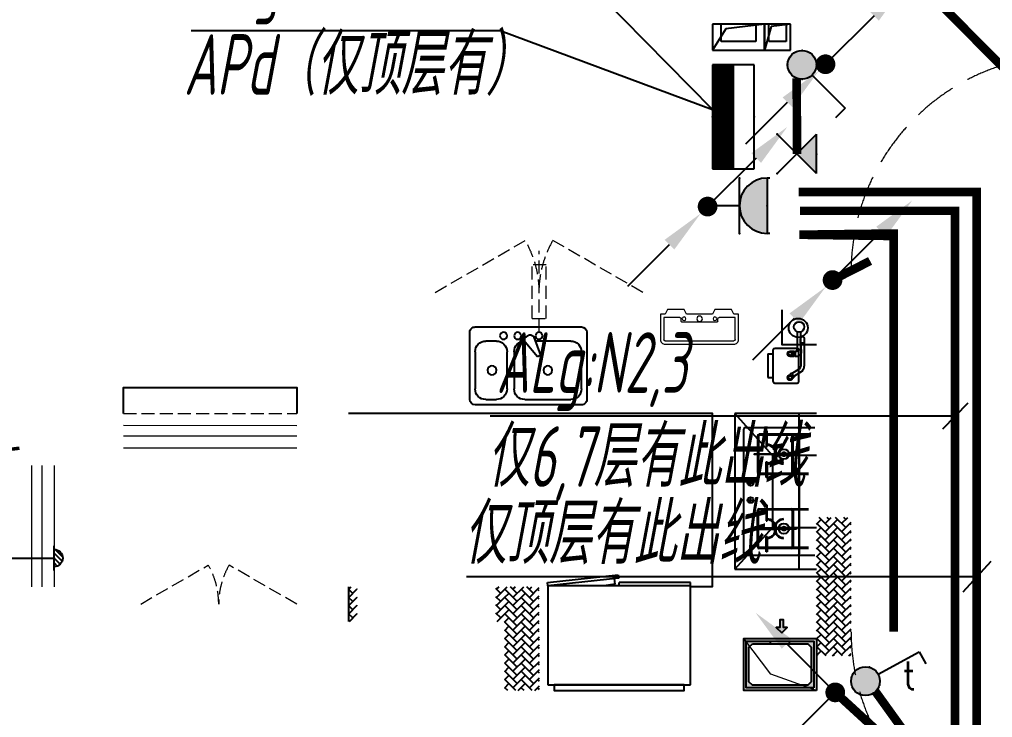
# Model space of a CAD drawing. Extents: x 3774419 to 4775970, y -926964 to 2266.
# Drawn here: x 3825120 to 3830736, y -760389 to -756357 of the extents above; entities that cross this region are included whole.
import ezdxf
from ezdxf.enums import TextEntityAlignment as Align

# ---------------------------------------------------------------- set-up
doc = ezdxf.new("R2010")
doc.units = 0
doc.header["$LTSCALE"] = 1000
doc.header["$MEASUREMENT"] = 0
doc.linetypes.add('DASH', pattern=[0.35, 0.25, -0.1])
doc.linetypes.add('HIDDEN', pattern=[0.375, 0.25, -0.125])
doc.layers.get('0').update_dxf_attribs({"linetype": 'CONTINUOUS'})
for name, color, linetype in [('!!电气', 1, 'CONTINUOUS'), ('AH-FURNITURE', 1, 'CONTINUOUS'), ('DIM-照明', 7, 'CONTINUOUS'), ('EQUIP-插座', 3, 'CONTINUOUS'), ('EQUIP-照明', 3, 'CONTINUOUS'), ('EQUIP-箱柜', 3, 'CONTINUOUS'), ('IP-bath&kitchen-JOHNSON', 4, 'CONTINUOUS'), ('LVTRY', 252, 'CONTINUOUS'), ('LWIRE', 4, 'CONTINUOUS'), ('TEL_TEXT', 7, 'CONTINUOUS'), ('VPIPE-中水', 122, 'CONTINUOUS'), ('VPIPE-凝结', 150, 'CONTINUOUS'), ('WIRE-动力', 7, 'CONTINUOUS'), ('WIRE-应急', 1, 'DASH'), ('WIRE-照明', 2, 'CONTINUOUS'), ('保温', 6, 'CONTINUOUS'), ('建筑-排气道', 252, 'CONTINUOUS'), ('看线', 185, 'CONTINUOUS')]:
    doc.layers.add(name, color=color, linetype=linetype)
for name, color, linetype, lineweight in [('PUB_HATCH', 8, 'CONTINUOUS', 9), ('STAIR', 252, 'CONTINUOUS', 20), ('WINDOW', 146, 'CONTINUOUS', 20), ('平面-栏杆', 56, 'CONTINUOUS', 15), ('平面-看线', 252, 'CONTINUOUS', 15), ('平面-空调室内机', 176, 'CONTINUOUS', 9), ('平面-空调预留孔', 252, 'CONTINUOUS', 15), ('立面-洞口示意', 252, 'CONTINUOUS', 13)]:
    doc.layers.add(name, color=color, linetype=linetype, lineweight=lineweight)
doc.styles.add('_TCH_LABEL', font='COMPLEX', dxfattribs={"bigfont": 'GBCBIG'})
doc.styles.add('_TEL_DIM', font='SIMPLEX', dxfattribs={"width": 0.8, "height": 3.5, "bigfont": 'HZTXT'})
doc.styles.add('DIM_FONT', font='SIMPLEX', dxfattribs={"width": 0.7, "bigfont": 'GBCBIG'})
doc.styles.add('HZTXT', font='gbeitc.shx', dxfattribs={"width": 0.8, "height": 400, "bigfont": 'hztxt.shx'})
doc.styles.get("Standard").update_dxf_attribs({"font": 'gbenor.shx', "bigfont": 'gbcbig.shx'})
pattern_1 = [(45, (0, 0), (0, 47.41575231924514), [100.584, -33.528]), (135, (23.70786, 23.70786), (3.05311331771918e-15, 47.41575231924513), [100.584, -33.528])]

# ---------------------------------------------------------------- blocks, each defined once
blk = doc.blocks.new('rtyg7uyhg')
at = {"layer": 'LVTRY'}
for p, q in [((193590.3031336021, 45458.1133254503), (193590.3030643982, 45069.47696181395)), ((194234.6213208837, 45488.79502889935), (193620.9849572473, 45488.79513816872)), ((193925.7802168131, 45440.40881343969), (193940.0533153456, 45432.16822680717)), ((194265.3030643982, 45069.47684161765), (194265.3031336021, 45458.113205254)), ((193682.3485790417, 45406.97694542356), (193887.8216881326, 45406.97690883528)), ((193896.3984467548, 45429.87059594441), (193857.5823896687, 45326.26016876537)), ((193875.2965560293, 45316.03289288385), (193945.6178257855, 45401.45376218002)), ((194111.8940335871, 45406.97686893496), (194173.2576699507, 45406.97685800815)), ((193620.9848935069, 45130.84059271414), (193620.9849317512, 45345.61331998683)), ((193857.5823896687, 45326.26016876537), (193875.2965560293, 45316.03289288385)), ((194009.6212953876, 45345.61325078298), (194009.6212571432, 45130.84052351015)), ((194050.5303480524, 45130.84051622554), (194050.5303862967, 45345.61324349836)), ((194234.6212953876, 45345.61321071758), (194234.6212571432, 45130.84048344476)), ((193948.2576098526, 45069.47689807355), (193682.3485189436, 45069.47694542356)), ((194173.2576098526, 45069.47685800816), (194111.893973489, 45069.47686893508)), ((193620.9848771165, 45038.79513816872), (194234.621240753, 45038.79502889935))]:
    blk.add_line(p, q, dxfattribs=at)
for centre, radius in [((193866.4394935961, 45437.65873082454), 20.45454545454545), ((193989.1667663234, 45437.6587089707), 20.45454545454545), ((194070.9849481416, 45437.65869440146), 20.45454545454545), ((193815.3030944472, 45238.22692174855), 25.56818181818182), ((194137.4621853563, 45238.2268643822), 25.56818181818182)]:
    blk.add_circle(centre, radius, dxfattribs=at)
for centre, radius, start, end in [((193620.9849517839, 45458.11331998683), 30.68181818181818, 89.99998979807194, 179.9999897972382), ((193915.5529409315, 45422.69466753349), 20.45454545454545, 59.99998980057491, 159.4623117970261), ((194234.6213154203, 45458.11321071746), 30.68181818181818, 359.9999897972382, 89.99998979807194), ((193682.3485681149, 45345.61330905991), 61.36363636363636, 89.99998979807194, 179.9999897972382), ((193929.8260394641, 45414.45408090108), 20.45454545454545, 320.5376677968172, 59.99998980057491), ((193948.2576590239, 45345.6132617099), 61.36363636363636, 359.9999897972382, 89.99998979807194), ((194111.8940226603, 45345.61323257144), 61.36363636363636, 89.99998979807194, 179.9999897972382), ((194173.2576590239, 45345.6132216445), 61.36363636363636, 359.9999897972382, 89.99998979807194), ((193682.3485298705, 45130.84058178721), 61.36363636363636, 179.9999897972382, 269.9999897980719), ((193948.2576207797, 45130.8405344372), 61.36363636363636, 269.9999897980719, 359.9999897972382), ((194111.893984416, 45130.84050529861), 61.36363636363636, 179.9999897972382, 269.9999897980719), ((194173.2576207797, 45130.84049437181), 61.36363636363636, 269.9999897980719, 359.9999897972382), ((193620.9848825799, 45069.47695635049), 30.68181818181818, 179.9999897972382, 269.9999897980719), ((194234.6212462163, 45069.47684708112), 30.68181818181818, 269.9999897980719, 359.9999897972382)]:
    blk.add_arc(centre, radius, start, end, dxfattribs=at)
at = {"layer": 'LVTRY', "style": 'DIM_FONT', "width": 0.8, "flags": 9}
for tag in ['XSIZE', 'YSIZE']:
    blk.add_attdef(tag, (193927.8031388824, 45487.7665121054), '', height=0.5, rotation=89.99998979807198, dxfattribs=at)
blk = doc.blocks.new('A$C60D053AF')
at = {"layer": 'AH-FURNITURE', "color": 8}
for p, q in [((232.5000007597264, -89.99999966996256), (128.2842720070621, -89.99999966996256)), ((232.5000007597264, -109.9999996698461), (128.2842720075278, -109.9999996699626)), ((192.50000075961, -70.99998518347275), (327.5735938884318, -70.99998518347275)), ((192.50000075961, -90.99998518347275), (327.5735938884318, -90.99998518347275)), ((341.7157295121578, -96.85784955974668), (370.0190303710988, -143.1611504186876)), ((355.8578651358839, -82.71571393602062), (384.1611659948248, -129.0190147949615)), ((245.0000007597264, -129.4999851834727), (245.0000007597264, -122.4999996698461)), ((265.0000007597264, -129.4999851834727), (265.0000007597264, -122.4999996698461)), ((255.0000007597264, -280.9999851834727), (255.0000007597264, -250.9999851834727)), ((393.0000007597264, -280.9999851834727), (393.0000007597264, -250.9999851834727)), ((255.0000007597264, -280.9999851834727), (393.0000007597264, -280.9999851834727))]:
    blk.add_line(p, q, dxfattribs=at)
for points in [[(170.00000075961, -67.99998518347275, 1), (170.00000075961, -93.99998518358916), (192.50000075961, -93.99998518347275), (192.50000075961, -67.99998518347275)], [(234.0000007597264, -250.9999851834727), (414.0000007597264, -250.9999851834727, 0.4142135623730951), (424.0000007597264, -240.9999851834727), (424.0000007597264, -110.9999851834727, 0.4142135623730951), (414.0000007597264, -100.9999851834727), (234.0000007597264, -100.9999851834727, 0.4142135623730951), (224.0000007597264, -110.9999851834727), (224.0000007597264, -240.9999851834727, 0.4142135623730951)], [(268.0000007597264, -122.4999996698461), (268.0000007597264, -106.9999996698461, 0.4142135623724265), (248.0000007597264, -86.99999966984615), (232.5000007597264, -86.99999966984615), (232.50000075961, -112.9999996698461), (242.0000007597264, -112.9999996698461), (242.0000007597264, -122.4999996698461)], [(242.0000007597264, -151.9999851834727, 1), (268.0000007597264, -151.9999851834727), (268.0000007597264, -129.4999851834727), (242.0000007597264, -129.4999851834727)], [(383.8076126043452, -161.1923733388539, 1), (402.192388915224, -142.8075970279751), (386.2824863384012, -126.8976944513852), (367.8977100276388, -145.282470762264)]]:
    blk.add_lwpolyline(points, format="xyb", close=True, dxfattribs=at)
for centre, radius in [((100.0000007598428, -99.99999967066105), 30), ((255.0000007597264, -151.9999851834727), 15), ((255.0000007597264, -151.9999851834727), 10), ((393.0000007597264, -151.9999851834727), 15), ((393.0000007597264, -151.9999851834727), 10)]:
    blk.add_circle(centre, radius, dxfattribs=at)
for radius in [40, 20]:
    blk.add_arc((327.5735938884318, -110.9999851834727), radius, 45, 90, dxfattribs=at)
blk = doc.blocks.new('A-Kitchen-7')
at = {"layer": 'LVTRY'}
for p, q in [((-518.6581278588565, 779.725278688129), (-7.244008776673581, 834.3051076843403)), ((-515, 756.005706589378), (-518.6581278588565, 779.725278688129)), ((-3.585880917788018, 810.5855355854728), (-515, 756.005706589378)), ((-29.12075551546877, 766.9560861630598), (-35.20590834700852, 806.4126680237241)), ((-7.244008776673581, 834.3051076843403), (-3.585880917788018, 810.5855355854728)), ((515, 780), (-5.820766091346741e-11, 780)), ((0, 756.005706589378), (-5.820766091346741e-11, 780)), ((515, 756.005706589378), (515, 780)), ((515, 756.005706589378), (-515, 756.005706589378)), ((-515, 756.005706589378), (-515, 40)), ((-485.6368437646597, 760.5342107040924), (-484.9384396369278, 756.005706589378)), ((-29.12075551543967, 766.9560861630598), (-112.0975807690556, 756.005706589378)), ((515, 40), (515, 756.005706589378)), ((-515, 40), (515, 40))]:
    blk.add_line(p, q, dxfattribs=at)
blk.add_lwpolyline([(-468.9430810984049, 40), (-468.9430810984049, 0), (468.9430810984049, 0), (468.9430810984632, 40)], close=True, dxfattribs=at)
blk = doc.blocks.new('FRSDFDGDGDRGDR')
at = {"layer": '平面-空调预留孔', "color": 252}
for p, q in [((699618.9179923869, 775447.756135683), (699746.3179923192, 775447.756135683)), ((699746.3179923192, 775447.756135683), (699746.3179923192, 775355.3561357355)), ((699612.3179923807, 775043.9561356568), (699612.3179923807, 775441.1561356868)), ((699719.9179922946, 775342.156135743), (699719.9179922946, 775142.9561356006)), ((699726.5179923008, 775348.7561357393), (699739.7179923131, 775348.7561357393)), ((699726.5179923008, 775136.3561356043), (699739.7179923131, 775136.3561356043)), ((699746.3179923192, 775129.7561356081), (699746.3179923192, 775037.3561356605)), ((699746.3179923192, 775037.3561356605), (699618.9179923869, 775037.3561356605))]:
    blk.add_line(p, q, dxfattribs=at)
blk.add_lwpolyline([(699766.1179923377, 775166.7161355871), (699792.5179923623, 775153.5161355946), (699792.5179923623, 775057.1561356493), (699766.1179923377, 775043.9561356568), (699766.1179923377, 775017.5561356718), (699618.9179923869, 775017.5561356718, -0.4142135623730951), (699592.5179923623, 775043.9561356568), (699592.5179923623, 775441.1561356868, -0.4142135623730951), (699618.9179923869, 775467.5561356718), (699766.1179923377, 775467.5561356718), (699766.1179923377, 775441.1561356868), (699792.5179923623, 775427.9561356943), (699792.5179923623, 775331.596135749), (699766.1179923377, 775318.3961357565)], format="xyb", close=True, dxfattribs=at)
for centre, radius in [((699739.7179923131, 775331.596135749), 10.55999999400228), ((699739.7179923131, 775243.1561357992), 15.83999999100342), ((699739.7179923131, 775153.5161355946), 10.55999999400228)]:
    blk.add_circle(centre, radius, dxfattribs=at)
for centre, radius, start, end in [((699618.917992382, 775441.1561356819), 6.600000001199078, 89.99999995997936, 179.9999999533093), ((699726.5179922959, 775342.1561357381), 6.600000001199078, 89.99999995997936, 179.9999999533093), ((699739.717992318, 775355.3561357405), 6.600000001206354, 269.9999999599793, 359.9999999533093), ((699726.5179922959, 775142.9561356056), 6.600000001199078, 180.0000000400206, 270.0000000533608), ((699739.717992318, 775129.7561356032), 6.600000001206354, 4.002063966804346e-08, 90.00000005336085), ((699618.917992382, 775043.9561356618), 6.600000001199078, 180.0000000400206, 270.0000000533608)]:
    blk.add_arc(centre, radius, start, end, dxfattribs=at)
blk = doc.blocks.new('*U148')
h = blk.add_hatch(color=5)
h.set_gradient(color1=(0, 0, 255), rotation=180, tint=1)
h.paths.add_polyline_path([(3.524958103184869e-15, -2.819966482547906e-15), (-6.350000000000009, -6.349999999999992), (-6.350000000000001, -2.159000000000014), (-15, -2.158999999999999), (-14.99999999999999, 2.159000000000044), (-6.349999999999993, 2.159000000000029), (-6.349999999999985, 6.350000000000009)])
at = {"color": 0, "linetype": 'Continuous'}
blk.add_lwpolyline([(3.524958103184869e-15, -2.819966482547906e-15), (-6.350000000000009, -6.349999999999992), (-6.350000000000001, -2.159000000000014), (-15, -2.158999999999999), (-14.99999999999999, 2.159000000000044), (-6.349999999999993, 2.159000000000029), (-6.349999999999985, 6.350000000000009)], close=True, dxfattribs=at)
blk = doc.blocks.new('GDGDRGDRGRD')
at = {"layer": 'PUB_HATCH'}
blk.add_hatch(color=252, dxfattribs=at).paths.add_polyline_path([(430319.8194221912, 370173.5999658863), (430319.8194221912, 370443.5999658863), (430179.8194221912, 370443.5999658863), (430179.8194221912, 370428.5999658863), (430284.8194221912, 370428.5999658863), (430304.8194221912, 370408.5999658863), (430304.8194221912, 370208.5999658863), (430284.8194221912, 370188.5999658863), (429964.8194221912, 370188.5999658863), (429944.8194221912, 370208.5999658863), (429944.8194221912, 370408.5999658863), (429964.8194221912, 370428.5999658863), (430069.8194221912, 370428.5999658863), (430069.8194221912, 370443.5999658863), (429929.8194221912, 370443.5999658863), (429929.8194221912, 370173.5999658863)])
at = {"layer": 'LVTRY', "color": 251}
for p, q in [((430080.5498987493, 371515.3769317719), (429864.6097976839, 371758.3326651105)), ((430334.8192843065, 371758.3326651105), (429864.6097976839, 371758.3326651105)), ((429864.6097976839, 371758.3326651105), (429864.6097976839, 370858.3326651105)), ((430234.8192843063, 370858.3326651105), (430234.8192843063, 371758.3326651105)), ((430334.8192843065, 371515.3769317719), (430080.5498987493, 371515.3769317719)), ((430080.5498987493, 371515.3769317719), (430080.5498987493, 371100.2783888946)), ((429864.6097976839, 370858.3326651105), (430080.5498987493, 371100.2783888946)), ((430080.5498987493, 371100.2783888946), (430334.8192843065, 371100.2783888946)), ((429864.6097976839, 370858.3326651105), (430334.8192843065, 370858.3326651105))]:
    blk.add_line(p, q, dxfattribs=at)
at = {"layer": 'LVTRY'}
for p, q in [((429914.8192843065, 370948.3326651105), (429914.8192843065, 371668.3326651105)), ((429924.8192843065, 371678.3326651105), (430324.8192843065, 371678.3326651106)), ((430289.8192843065, 371638.3326651107), (430004.8192843065, 371638.3326651106)), ((430289.8192843065, 371633.3326651107), (430004.8192843065, 371633.3326651106)), ((430045.069284306, 371658.3326651107), (430045.069284306, 371568.3326651106)), ((430049.569284306, 371658.3326651107), (430045.069284306, 371658.3326651107)), ((430049.569284306, 371568.3326651106), (430049.569284306, 371658.3326651107)), ((430234.8192843063, 371668.3326651106), (430234.819284306, 370948.3326651105)), ((429994.8192843065, 371628.3326651106), (429994.8192843065, 371418.3326651106)), ((429999.8192843065, 371628.3326651106), (429999.8192843065, 371418.3326651106)), ((430194.8192843063, 371418.3326651106), (430194.8192843063, 371628.3326651107)), ((430199.8192843063, 371418.3326651106), (430199.8192843063, 371628.3326651107)), ((429974.8192843067, 371525.5826651108), (430102.3192843067, 371525.5826651108)), ((429974.8192843067, 371521.0826651108), (429974.8192843067, 371525.5826651108)), ((430102.3192843067, 371521.0826651108), (429974.8192843067, 371521.0826651108)), ((430045.069284306, 371568.3326651106), (430049.569284306, 371568.3326651106)), ((430219.819284306, 371525.5826651108), (430092.319284306, 371525.5826651108)), ((430092.319284306, 371525.5826651108), (430092.319284306, 371521.0826651108)), ((430092.319284306, 371521.0826651108), (430219.819284306, 371521.0826651108)), ((430102.3192843067, 371525.5826651108), (430102.3192843067, 371521.0826651108)), ((430219.819284306, 371521.0826651108), (430219.819284306, 371525.5826651108)), ((430045.069284306, 371388.3326651105), (430045.069284306, 371478.3326651106)), ((430045.069284306, 371478.3326651106), (430049.569284306, 371478.3326651106)), ((430049.569284306, 371478.3326651106), (430049.569284306, 371388.3326651105)), ((430234.8192843063, 371100.2783888946), (430234.8192843063, 371515.3769317719)), ((430004.8192843065, 371413.3326651106), (430289.8192843065, 371413.3326651106)), ((430004.8192843065, 371408.3326651106), (430289.8192843065, 371408.3326651106)), ((429935.4224806934, 371358.3326651105), (429974.2160879209, 371358.3326651105)), ((429954.8192843065, 371338.9358614974), (429954.8192843065, 371377.7294687249)), ((430049.569284306, 371388.3326651105), (430045.069284306, 371388.3326651105)), ((429935.4224806934, 371258.3326651105), (429974.2160879209, 371258.3326651105)), ((429954.8192843065, 371238.9358614974), (429954.8192843065, 371277.7294687249)), ((429994.8192843065, 370988.3326651105), (429994.8192843065, 371198.3326651105)), ((429999.8192843065, 370988.3326651105), (429999.8192843065, 371198.3326651105)), ((430004.8192843065, 371208.3326651105), (430289.8192843065, 371208.3326651105)), ((430004.8192843065, 371203.3326651105), (430289.8192843065, 371203.3326651105)), ((430045.069284306, 371228.3326651105), (430045.069284306, 371138.3326651105)), ((430049.569284306, 371228.3326651105), (430045.069284306, 371228.3326651105)), ((430049.569284306, 371138.3326651105), (430049.569284306, 371228.3326651105)), ((430194.8192843063, 371198.3326651105), (430194.8192843063, 370988.3326651104)), ((430199.8192843063, 371198.3326651105), (430199.8192843063, 370988.3326651104)), ((430045.069284306, 371138.3326651105), (430049.569284306, 371138.3326651105)), ((430102.3192843067, 371095.5826651102), (429974.8192843067, 371095.5826651102)), ((429974.8192843067, 371095.5826651102), (429974.8192843067, 371091.0826651102)), ((429974.8192843067, 371091.0826651102), (430102.3192843067, 371091.0826651102)), ((430092.319284306, 371091.0826651102), (430092.319284306, 371095.5826651102)), ((430092.319284306, 371095.5826651102), (430219.819284306, 371095.5826651102)), ((430219.819284306, 371091.0826651102), (430092.319284306, 371091.0826651102)), ((430102.3192843067, 371091.0826651102), (430102.3192843067, 371095.5826651102)), ((430219.819284306, 371095.5826651102), (430219.819284306, 371091.0826651102)), ((430045.069284306, 370958.3326651105), (430045.069284306, 371048.3326651105)), ((430045.069284306, 371048.3326651105), (430049.569284306, 371048.3326651105)), ((430049.569284306, 371048.3326651105), (430049.569284306, 370958.3326651105)), ((430289.8192843065, 370983.3326651104), (430004.8192843065, 370983.3326651105)), ((430289.8192843065, 370978.3326651104), (430004.8192843065, 370978.3326651105)), ((430049.569284306, 370958.3326651105), (430045.069284306, 370958.3326651105)), ((430324.8192843063, 370938.3326651105), (429924.8192843065, 370938.3326651105))]:
    blk.add_line(p, q, dxfattribs=at)
at = {"layer": 'LVTRY', "color": 252}
for p, q in [((430069.8194221912, 370428.5999658863), (430069.8194221912, 370443.5999658863)), ((430179.8194221912, 370428.5999658863), (430179.8194221912, 370443.5999658863))]:
    blk.add_line(p, q, dxfattribs=at)
at = {"layer": 'LVTRY'}
blk.add_lwpolyline([(429608.8200653884, 370758.3318186465), (429734.819284306, 370758.3318186465), (429734.8192843065, 371758.3324083135), (427634.8193110233, 371758.3326651104)], dxfattribs=at)
at = {"layer": 'LVTRY', "color": 252}
for points in [[(430334.8194221912, 370158.5999658863), (429914.8194221912, 370158.5999658863), (429914.8194221912, 370458.5999658863), (430334.8194221912, 370458.5999658863)], [(430319.8194221912, 370173.5999658863), (429929.8194221912, 370173.5999658863), (429929.8194221912, 370443.5999658863), (430319.8194221912, 370443.5999658863)], [(429964.8194221912, 370428.5999658863), (430284.8194221912, 370428.5999658863), (430304.8194221912, 370408.5999658863), (430304.8194221912, 370208.5999658863), (430284.8194221912, 370188.5999658863), (429964.8194221912, 370188.5999658863), (429944.8194221912, 370208.5999658863), (429944.8194221912, 370408.5999658863), (429964.8194221912, 370428.5999658863)]]:
    blk.add_lwpolyline(points, close=True, dxfattribs=at)
at = {"layer": 'LVTRY'}
for centre, radius in [((430147.3192843065, 371523.3326651106), 29.7), ((430147.3192843065, 371523.3326651106), 11.7), ((429954.8192843065, 371358.3326651105), 16.99680361435897), ((429954.8192843065, 371258.3326651105), 16.99680361435897), ((430147.3192843065, 371093.3326651105), 29.7), ((430147.3192843065, 371093.3326651105), 11.7)]:
    blk.add_circle(centre, radius, dxfattribs=at)
for centre, radius, start, end in [((429924.8192843065, 371668.3326651105), 10, 90, 180), ((430004.8192843065, 371628.3326651106), 10, 90, 180), ((430004.8192843065, 371628.3326651106), 5, 90, 180), ((430189.8192843063, 371628.3326651107), 10, 0, 90), ((430189.8192843063, 371628.3326651107), 5, 0, 90), ((430224.8192843063, 371668.3326651106), 10, 0, 90), ((430047.3192843063, 371523.3326651106), 56.7, 2.274239184178576, 87.72576081585424), ((430047.3192843063, 371523.3326651106), 52.2, 2.470411041650347, 87.52958895835897), ((430147.3192843065, 371523.3326651106), 56.7, 92.27423918414576, 177.7257608158206), ((430147.3192843065, 371523.3326651106), 52.2, 92.47041104164106, 177.5295889583496), ((430047.3192843063, 371523.3326651106), 56.7, 272.2742391841458, 357.7257608158206), ((430047.3192843063, 371523.3326651106), 52.2, 272.4704110416411, 357.5295889583505), ((430147.3192843065, 371523.3326651106), 56.7, 182.2742391841786, 267.7257608158542), ((430147.3192843065, 371523.3326651106), 52.2, 182.4704110416495, 267.5295889583589), ((430004.8192843065, 371418.3326651106), 10, 180, 270), ((430004.8192843065, 371418.3326651106), 5, 180, 270), ((430189.8192843063, 371418.3326651106), 5, 270, 0), ((430189.8192843063, 371418.3326651106), 10, 270, 0), ((430004.8192843065, 371198.3326651105), 10, 90, 180), ((430004.8192843065, 371198.3326651105), 5, 90, 180), ((430189.8192843063, 371198.3326651105), 10, 0, 90), ((430189.8192843063, 371198.3326651105), 5, 0, 90), ((430047.3192843063, 371093.3326651105), 56.7, 2.274239184178576, 87.72576081585424), ((430047.3192843063, 371093.3326651105), 52.2, 2.470411041650347, 87.52958895835897), ((430147.3192843065, 371093.3326651105), 56.7, 92.27423918414576, 177.7257608158206), ((430147.3192843065, 371093.3326651105), 52.2, 92.47041104164106, 177.5295889583496), ((430047.3192843063, 371093.3326651105), 56.7, 272.2742391841458, 357.7257608158206), ((430047.3192843063, 371093.3326651105), 52.2, 272.4704110416411, 357.5295889583505), ((430147.3192843065, 371093.3326651105), 56.7, 182.2742391841786, 267.7257608158542), ((430147.3192843065, 371093.3326651105), 52.2, 182.4704110416495, 267.5295889583589), ((430004.8192843065, 370988.3326651105), 10, 180, 270), ((430004.8192843065, 370988.3326651105), 5, 180, 270), ((430189.8192843063, 370988.3326651104), 5, 270, 0), ((430189.8192843063, 370988.3326651104), 10, 270, 0), ((429924.8192843065, 370948.3326651105), 10, 180, 270), ((430224.819284306, 370948.3326651105), 10, 270, 0)]:
    blk.add_arc(centre, radius, start, end, dxfattribs=at)
at = {"layer": '立面-洞口示意', "color": 252}
blk.add_lwpolyline([(430334.8194221912, 370158.5999658863), (430071.267485077, 370252.5493491433), (429914.8194221912, 370458.5999658863)], dxfattribs=at)
at = {"xscale": -1, "rotation": 270}
blk.add_blockref('FRSDFDGDGDRGDR', (-345582.7355588751, -327434.1861710575), dxfattribs=at)
at = {"xscale": -1}
blk.add_blockref('rtyg7uyhg', (622599.6224451121, 326769.5373516738), dxfattribs=at)
at = {"rotation": 270}
blk.add_blockref('A$C60D053AF', (430334.8190180612, 372358.3312170932), dxfattribs=at)
at = {"layer": 'LVTRY', "color": 1, "extrusion": (0, 0, -1), "xscale": -0.7999999999883585, "yscale": 0.7999999999883585, "zscale": -0.7999999999883585}
blk.add_blockref('A-Kitchen-7', (-429196.8200653944, 370158.6015610829), dxfattribs=at)
at = {"layer": '建筑-排气道', "xscale": -5, "yscale": 5, "zscale": 5, "rotation": 90}
blk.add_blockref('*U148', (430134.7224746661, 370490.9122366606), dxfattribs=at)
blk = doc.blocks.new('GDFGDGRD')
at = {"layer": '保温', "linetype": 'ByBlock', "ltscale": 10}
h = blk.add_hatch(dxfattribs=at)
h.set_pattern_fill('AR-HBONE', color=251, scale=55)
h.set_pattern_definition(pattern_1)
h.paths.add_polyline_path([(431616.5779368667, 372623.9109038315), (431816.5779205575, 372623.9109038315), (431816.6776084994, 373423.7241241197), (431616.6776248086, 373423.7243207647)])
h = blk.add_hatch(dxfattribs=at)
h.set_pattern_fill('AR-HBONE', color=251, scale=55)
h.set_pattern_definition(pattern_1)
h.paths.add_polyline_path([(428966.578379888, 372823.7247212567), (428966.5790232959, 373023.7247251226), (428916.5790233049, 373023.7249310016), (428916.5783798971, 372823.7249271357)])
h = blk.add_hatch(dxfattribs=at)
h.set_pattern_fill('AR-HBONE', color=251, scale=55)
h.set_pattern_definition(pattern_1)
h.paths.add_polyline_path([(429816.578757056, 372823.7247212792), (429816.5794004638, 373023.7247251451), (429766.5794004729, 373023.7249310241), (429766.578757065, 372823.7249271582)])
h = blk.add_hatch(dxfattribs=at)
h.set_pattern_fill('AR-HBONE', color=251, scale=55)
h.set_pattern_definition(pattern_1)
h.paths.add_polyline_path([(430017.8124563344, 372423.588710197), (430016.5797776413, 373023.7247210948), (429816.5797776084, 373023.7249269856), (429817.8124563015, 372423.5889160878)])
at = {"layer": '保温', "color": 251, "linetype": 'ByBlock', "ltscale": 10}
blk.add_line((428916.5787015874, 373023.7248241272), (428916.578701565, 372823.724824273), dxfattribs=at)
blk = doc.blocks.new('dongkong')
at = {"layer": '平面-空调预留孔', "color": 8, "linetype": 'HIDDEN', "ltscale": 0.3}
for p, q in [((-603796.0415180789, 210899.900060961), (-603796.0415180789, 210431.4859232727)), ((-603836.0415180789, 210820.9630630909), (-603836.0415180789, 210510.8096162414)), ((-603836.0415180789, 210820.9630630909), (-603756.0415180789, 210820.9630630909)), ((-603756.0415180789, 210820.9630630909), (-603756.0415180789, 210510.8096162414))]:
    blk.add_line(p, q, dxfattribs=at)
blk.add_lwpolyline([(-603756.0415180789, 210510.8096162414), (-603836.0415180789, 210510.8096162414)], dxfattribs=at)
blk = doc.blocks.new('A$C7A951E79')
at = {"layer": 'LVTRY'}
for p, q in [((-0.03019816137384623, -71.1504577078158), (0.03032669913955033, 71.45330783701502)), ((-7.071067817567382, 49.49747468566056), (-49.49747468711575, 7.071067807148211)), ((0.01200970011996105, 28.29628095228691), (-46.54583911696682, -18.26156787434593)), ((0, 0), (-35.35533905785996, -35.35533906542696)), ((-0.01200970011996105, -28.29628095240332), (-18.26156786479987, -46.54583912075032))]:
    blk.add_line(p, q, dxfattribs=at)
blk.add_arc((6.426847539842129e-05, 0.1514250643085688), 49.94917711705559, 89.97568208789981, 269.9756820878998, dxfattribs=at)
blk.add_point((0, 0), dxfattribs=at)
blk = doc.blocks.new('A$C42425DA4')
at = {"xscale": -1}
blk.add_blockref('A$C7A951E79', (1999.999956012238, -0.1018388064112514), dxfattribs=at)
blk = doc.blocks.new('A$C1C403CBE')
at = {"color": 252, "const_width": 20}
blk.add_lwpolyline([(4799.702903427184, 9199.998539932421), (4977.935880425386, 9833.41489770601), (6400.000002106652, 9999.999977644417)], dxfattribs=at)
at = {"layer": 'IP-bath&kitchen-JOHNSON', "color": 252}
blk.add_lwpolyline([(10799.99971390609, 10800.00059388846), (10799.99971391214, 10600.00059381209), (10999.99971392052, 10600.00059381209)], dxfattribs=at)
at = {"layer": 'STAIR', "color": 252, "linetype": 'DASH'}
for points in [[(11200.00000220537, 11019.99999868742, -0.4142135623699036), (12450.00000220537, 12269.99999867391), (12550.00000221748, 12269.99999867391, -0.4142135623699035), (13800.00000221748, 11019.99999868742)], [(11200.00000423146, 8940.005473812227, 0.4142135623699036), (12450.00000423146, 7690.005473825731), (12550.00000424357, 7690.005473825731, 0.4142135623699035), (13800.00000424357, 8940.005473812227)]]:
    blk.add_lwpolyline(points, format="xyb", dxfattribs=at)
at = {"layer": 'VPIPE-中水', "color": 252, "linetype": 'Continuous'}
blk.add_circle((10894.8063866701, 10695.00059560395), 55, dxfattribs=at)
at = {"layer": 'VPIPE-凝结', "color": 252, "ltscale": 0.1}
blk.add_line((6290.005524659064, 9365.540436743875), (6599.773159391712, 9365.54041904863), dxfattribs=at)
at = {"layer": 'WINDOW', "color": 252, "linetype": 'DASH', "ltscale": 0.3}
for points in [[(8800.001015557908, 10899.99999895215), (9319.61644725781, 11200.000193118, -0.1316523369510079), (9400.001015508082, 10900.0005213056)], [(9998.14779062476, 10899.99999895215), (9478.532358924393, 11200.000193118, 0.1316523369510079), (9398.14779067412, 10900.0005213056)], [(7099.999998901039, 9099.999382139998), (7489.753188209608, 9324.92704045598, -0.131605288826864), (7549.999998950865, 9099.99938216887)], [(7999.999999000691, 9099.999382139998), (7610.246809692122, 9324.92704045598, 0.131605288826864), (7549.999998950865, 9099.99938216887)]]:
    blk.add_lwpolyline(points, format="xyb", dxfattribs=at)
at = {"layer": '平面-栏杆', "color": 252}
for points in [[(8000.000511534512, 10130.14072239539), (7000.002600049134, 10130.29709000152)], [(8000.000511534512, 10070.14072239539), (7000.002600049134, 10070.29709000152)], [(6469.999999129213, 9899.999991215649), (6469.702900463715, 9200.002592439414)], [(6529.999999129213, 9899.999991215649), (6529.702900463715, 9200.002592439414)]]:
    blk.add_lwpolyline(points, dxfattribs=at)
at = {"layer": '平面-看线', "color": 252, "linetype": 'DASH', "ltscale": 0.3}
blk.add_lwpolyline([(6999.999998816289, 10199.99999133695), (7999.999998626299, 10199.99999138515)], dxfattribs=at)
at = {"layer": '平面-看线', "color": 252}
for points in [[(7999.999998626299, 9999.99999138515), (6999.999998822808, 9999.999991336954)], [(6599.999999128748, 9899.999991215649), (6599.70290046325, 9200.002592439414)]]:
    blk.add_lwpolyline(points, dxfattribs=at)
at = {"layer": '看线', "color": 252, "ltscale": 0.5}
blk.add_lwpolyline([(6999.999998820946, 10199.99999133649), (6999.999998820946, 10349.99999133649), (8000.000511532649, 10349.9999913458), (8000.000512029976, 10199.99999134021)], dxfattribs=at)
at = {"color": 252}
for name, p in [('GDGDRGDRGRD', (-419334.8214383605, -361557.7314058271)), ('GDFGDGRD', (-420616.5787028493, -363823.7248327102)), ('A$C42425DA4', (4599.773160147481, 9365.540419022669))]:
    blk.add_blockref(name, p, dxfattribs=at)
at = {"layer": '平面-空调室内机', "color": 252, "ltscale": 0.3, "xscale": -1, "rotation": 180}
blk.add_blockref('dongkong', (613196.0425354252, 221570.8096150699), dxfattribs=at)
blk = doc.blocks.new('$TelecSys$00000081')
for p, q in [((0.1041666666678793, 0.1041666666660603), (0.1041666666678793, 0.1041666666660603)), ((-0.1041666666678793, -0.1041666666660603), (-0.1041666666678793, -0.1041666666660603)), ((-1.150000000001455, -1.149999999999636), (-0.5499999999992724, -0.5499999999992724))]:
    blk.add_line(p, q)
at = {"const_width": 0.1425}
blk.add_lwpolyline([(0.07125000000087311, 0, 1), (-0.07125000000087311, 0, 1)], format="xyb", close=True, dxfattribs=at)
blk.add_solid([(-0.6199999999989814, -0.4799999999995634), (-0.4799999999995634, -0.6200000000008004), (-0.09999999999854481, -0.1000000000003638)])
at = {"width": 0.8, "flags": 9}
blk.add_attdef('A', (0, 0), '', height=2e-05, rotation=180, dxfattribs=at)
blk = doc.blocks.new('$equip$00001237')
for p, q in [((-0.5, 1.05000000000291), (-0.5, 1)), ((-0.5, 1), (0.5, 1)), ((0.5, 1.05000000000291), (0.5, 1)), ((0.5, 0.5), (-0.5, 0.5)), ((0, 0.5), (0, 0))]:
    blk.add_line(p, q)
blk.add_arc((0, 1), 0.500000000000025, 180, 0)
for p in [(0, 1), (-0.5, 0.5), (0.5, 0.5), (0, 0)]:
    blk.add_point(p)
for points in [[(0.4330127018911298, 0.75), (-0.4330127018911298, 0.75), (0.5, 1), (-0.5, 1)], [(0.25, 0.5669872981088702), (-0.25, 0.5669872981088702), (0.4330127018911298, 0.75), (-0.4330127018911298, 0.75)], [(0, 0.5), (0, 0.5), (0.25, 0.5669872981088702), (-0.25, 0.5669872981088702)]]:
    blk.add_solid(points)
at = {"flags": 9}
blk.add_attdef('A', (0, 0), '', height=2e-05, dxfattribs=at)
blk = doc.blocks.new('$equip$00001154')
for p, q in [((0, 0.2828427124768496), (0, -0.2828427124768496)), ((0, 0.2828427124768496), (0.5656854249500611, -0.2828427124768496)), ((0.5656854249500611, 0.2828427124768496), (0, -0.2828427124768496))]:
    blk.add_line(p, q)
for p in [(0.5656854249500611, 0.2828427124768496), (0, 0.004449836778803729), (0.2828427124732116, 0), (0.5656854249500611, -0.2828427124768496)]:
    blk.add_point(p)
blk.add_solid([(0, -0.2828427124768496), (0.2828427124732116, 0), (0, 0.2828427124768496)])
at = {"layer": 'TEL_TEXT', "style": '_TEL_DIM', "flags": 1}
blk.add_attdef('A', text='', height=2e-05, dxfattribs=at).set_placement((0, 0), align=Align.MIDDLE_CENTER)
blk = doc.blocks.new('$TelecSys$00000079')
for p, q in [((0.7000000000007276, 0.7000000000007276), (0, 0)), ((0.1041666666678793, 0.1041666666660603), (0.1041666666678793, 0.1041666666660603)), ((-0.1041666666678793, -0.1041666666660603), (-0.1041666666678793, -0.1041666666660603))]:
    blk.add_line(p, q)
at = {"const_width": 0.1425}
blk.add_lwpolyline([(-0.07125000000087311, 0, 1), (0.07125000000087311, 0, 1)], format="xyb", close=True, dxfattribs=at)
blk.add_solid([(0.6300000000010186, 0.7700000000004366), (0.7700000000004366, 0.6299999999991996), (1.150000000001455, 1.149999999999636)])
at = {"width": 0.8, "flags": 9}
blk.add_attdef('A', (0, 0), '', height=2e-05, dxfattribs=at)
blk = doc.blocks.new('A$C0A82355E')
at = {"layer": '!!电气'}
for p, q in [((0, 300), (-150, 300)), ((-150, 300), (-150, 0)), ((-26.92685067094862, 223.3450037743896), (-150, 300)), ((0, 0), (0, 300)), ((-100, 50), (-100, 250)), ((-100, 250), (0, 250)), ((0, 0), (-26.92685067094862, 223.3450037743896)), ((-150, 0), (0, 0)), ((0, 50), (-100, 50))]:
    blk.add_line(p, q, dxfattribs=at)
blk = doc.blocks.new('A$C04F44ECC')
at = {"layer": '!!电气'}
for p, q in [((0, 0), (-300, 0)), ((-300, 0), (-300, -300)), ((-250, -200), (-250, 0)), ((0, 0), (-223.3450037743896, -26.92685067094862)), ((-50, 0), (-50, -200)), ((0, -300), (0, 0)), ((-223.3450037743896, -26.92685067094862), (-300, -300)), ((-50, -200), (-250, -200)), ((-300, -300), (0, -300))]:
    blk.add_line(p, q, dxfattribs=at)
blk = doc.blocks.new('$equip$00001962')
for p, q in [((0.1473139127519971, 0.3556472460822988), (0.625000000003638, 0.8333333333339397)), ((0.625000000003638, 0.8333333333339397), (0.7664213562420628, 0.6919119770955149))]:
    blk.add_line(p, q)
blk.add_circle((3.637978807091713e-12, 0.2083333333339397), 0.2083333333334168)
for p in [(1.091393642127514e-11, 0.4166666666660603), (-0.2083333333284827, 0.2083333333375776), (0.2083333333393966, 0.2083333333375776), (1.091393642127514e-11, 0)]:
    blk.add_point(p)
for points in [[(-0.1804219591176661, 0.312500000001819), (0.1804219591249421, 0.312500000001819), (-0.2083333333284827, 0.2083333333339397), (0.2083333333357587, 0.2083333333339397)], [(-0.1041666666642413, 0.3887552924552438), (0.1041666666715173, 0.3887552924552438), (-0.1804219591176661, 0.312500000001819), (0.1804219591249421, 0.312500000001819)], [(3.637978807091713e-12, 0.4166666666660603), (3.637978807091713e-12, 0.4166666666660603), (-0.1041666666642413, 0.3887552924552438), (0.1041666666715173, 0.3887552924552438)], [(-0.1804219591176661, 0.1041666666660603), (0.1804219591249421, 0.1041666666660603), (-0.2083333333284827, 0.2083333333339397), (0.2083333333357587, 0.2083333333339397)], [(-0.1041666666642413, 0.02791137421263556), (0.1041666666715173, 0.02791137421263556), (-0.1804219591176661, 0.1041666666660603), (0.1804219591249421, 0.1041666666660603)], [(3.637978807091713e-12, 1.818989403545856e-12), (3.637978807091713e-12, 1.818989403545856e-12), (-0.1041666666642413, 0.02791137421263556), (0.1041666666715173, 0.02791137421263556)]]:
    blk.add_solid(points)
at = {"layer": 'TEL_TEXT', "style": '_TEL_DIM', "flags": 1}
blk.add_attdef('A', text='', height=2e-05, dxfattribs=at).set_placement((0, 0), align=Align.MIDDLE_CENTER)
blk = doc.blocks.new('*X10')
at = {"color": 0}
for p, q in [((-250, 32.84271247461896), (-182.842712474619, 100)), ((-250, 68.19805153394634), (-218.1980515339463, 100)), ((-247.4873734152916, 0), (-147.4873734152916, 100)), ((-212.1320343559642, 0), (-112.1320343559642, 100)), ((-176.7766952966369, 0), (-76.77669529663686, 100)), ((-141.4213562373095, 0), (-41.42135623730948, 100)), ((-106.0660171779821, 0), (-6.066017177982118, 100)), ((-70.71067811865474, 0), (29.28932188134526, 100)), ((-35.35533905932737, 0), (64.64466094067264, 100)), ((0, 0), (100, 100)), ((35.35533905932737, 0), (135.3553390593274, 100)), ((70.71067811865474, 0), (170.7106781186548, 100)), ((106.0660171779821, 0), (206.0660171779821, 100)), ((141.4213562373095, 0), (241.4213562373095, 100)), ((176.7766952966369, 0), (250, 73.22330470336315)), ((212.1320343559642, 0), (250, 37.86796564403577)), ((247.4873734152916, 0), (250, 2.512626584708425))]:
    blk.add_line(p, q, dxfattribs=at)
blk = doc.blocks.new('$equip$00001414')
for p, q in [((0.75, 0.5999999999985448), (-0.75, 0.5999999999985448)), ((-0.75, 0.5999999999985448), (-0.75, 0)), ((0.75, 0), (0.75, 0.5999999999985448)), ((-0.75, 0.2999999999992724), (0.75, 0.2999999999992724)), ((-0.75, 0), (0.75, 0))]:
    blk.add_line(p, q)
at = {"const_width": 0.3}
blk.add_lwpolyline([(-0.75, 0.1500000000014552), (0.75, 0.1500000000014552)], dxfattribs=at)
for p in [(0, 0.5999999999985448), (-0.75, 0.2999999999992724), (0.75, 0.2999999999992724), (0, 0)]:
    blk.add_point(p)
at = {"xscale": 0.00300000000061118, "yscale": 0.00300000000061118, "zscale": 0.00300000000061118}
blk.add_blockref('*X10', (0, 0), dxfattribs=at)
at = {"style": '_TCH_LABEL', "flags": 9}
blk.add_attdef('A', (0, 0), '', height=2e-05, dxfattribs=at)
blk = doc.blocks.new('$TelecSys$00000080')
for p, q in [((-0.7000000000007276, -0.7000000000007276), (0, 0)), ((0.1041666666678793, 0.1041666666660603), (0.1041666666678793, 0.1041666666660603)), ((-0.1041666666678793, -0.1041666666660603), (-0.1041666666678793, -0.1041666666660603))]:
    blk.add_line(p, q)
at = {"const_width": 0.1425}
blk.add_lwpolyline([(0.07125000000087311, 0, 1), (-0.07125000000087311, 0, 1)], format="xyb", close=True, dxfattribs=at)
blk.add_solid([(-0.6300000000010186, -0.7700000000004366), (-0.7700000000004366, -0.6299999999991996), (-1.150000000001455, -1.149999999999636)])
at = {"width": 0.8, "flags": 9}
blk.add_attdef('A', (0, 0), '', height=2e-05, rotation=180, dxfattribs=at)
blk = doc.blocks.new('$equip$00001822')
for p, q in [((0.1473139127483591, 0.3556472460822988), (0.625, 0.8333333333339397)), ((0.625, 0.8333333333339397), (0.7664213562384248, 0.6919119770955149))]:
    blk.add_line(p, q)
blk.add_circle((0, 0.2083333333339397), 0.2083333333334168)
for p in [(0, 0.4166666666660603), (-0.2083333333357587, 0.2083333333339397), (0.2083333333357587, 0.2083333333339397), (-0.01544940226449398, 0.0005736313996749232)]:
    blk.add_point(p)
for points in [[(-0.1804219591213041, 0.312500000001819), (0.1804219591213041, 0.312500000001819), (-0.2083333333284827, 0.2083333333339397), (0.2083333333284827, 0.2083333333339397)], [(-0.1041666666715173, 0.3887552924552438), (0.1041666666715173, 0.3887552924552438), (-0.1804219591213041, 0.312500000001819), (0.1804219591213041, 0.312500000001819)], [(0, 0.4166666666660603), (0, 0.4166666666660603), (-0.1041666666715173, 0.3887552924552438), (0.1041666666715173, 0.3887552924552438)], [(-0.1804219591213041, 0.1041666666660603), (0.1804219591213041, 0.1041666666660603), (-0.2083333333284827, 0.2083333333339397), (0.2083333333284827, 0.2083333333339397)], [(-0.1041666666715173, 0.02791137421263556), (0.1041666666715173, 0.02791137421263556), (-0.1804219591213041, 0.1041666666660603), (0.1804219591213041, 0.1041666666660603)], [(0, 1.818989403545856e-12), (0, 1.818989403545856e-12), (-0.1041666666715173, 0.02791137421263556), (0.1041666666715173, 0.02791137421263556)]]:
    blk.add_solid(points)
at = {"color": 7, "style": '_TEL_DIM'}
blk.add_attdef('$TEXT$', text='', height=0.4, dxfattribs=at).set_placement((0.5805799275694881, 0.4645799965601327), align=Align.MIDDLE_CENTER)
at = {"color": 7, "style": '_TEL_DIM', "flags": 1}
blk.add_attdef('A', text='', height=2e-05, dxfattribs=at).set_placement((0, 0), align=Align.MIDDLE_CENTER)

msp = doc.modelspace()

# ---------------------------------------------------------------- linework, layer by layer
at = {"layer": '!!电气', "color": 6}
for p, q in [((3826110.19173939, -756420.8490265149), (3827893.935399579, -756420.8490265149)), ((3827893.935399579, -756420.8490265149), (3829119.959588045, -756876.941823616))]:
    msp.add_line(p, q, dxfattribs=at)
at = {"layer": '!!电气'}
for p, q in [((3830593.200393196, -758572.1713945942), (3830447.626246216, -758724.1086649348)), ((3830520.413319707, -758648.1400297645), (3827837.582747116, -758648.1400297645)), ((3830726.034601344, -759488.4413845213), (3830564.538052211, -759664.8406039225)), ((3830645.286326778, -759576.6409942219), (3827701.099997273, -759576.6409942219))]:
    msp.add_line(p, q, dxfattribs=at)
at = {"color": 6}
msp.add_line((3829119.959588045, -756876.941823616), (3828059.699526018, -755798.8555459634), dxfattribs=at)
at = {"layer": 'WIRE-动力', "color": 6, "const_width": 50}
for points in [[(3829618.072198309, -757353.5717355174), (3830645.286326778, -757353.5717355174), (3830645.286326778, -760667.4260127544)], [(3829620.357304881, -757600.1055473776), (3830165.917445254, -757600.1055473648), (3830165.917445308, -759893.243796857)]]:
    msp.add_lwpolyline(points, dxfattribs=at)
at = {"layer": 'WIRE-应急', "const_width": 50}
for points in [[(3831116.050091131, -756956.1768330394), (3830439.180555515, -756273.0845869712)], [(3829606.821486384, -757133.2428878939), (3829606.724823963, -756696.5374255325)], [(3829813.062899666, -757861.9795777546), (3830029.474916097, -757751.688703079)]]:
    msp.add_lwpolyline(points, dxfattribs=at)
at = {"layer": 'WIRE-照明', "const_width": 50}
for points in [[(3830520.413319706, -760878.0574419841), (3830520.413319706, -757462.0979980293), (3829624.724747705, -757462.0979980293)], [(3829828.531495261, -760243.5561191987), (3830520.413319706, -760878.0574419841)]]:
    msp.add_lwpolyline(points, dxfattribs=at)
at = {"layer": 'WIRE-照明', "color": 2, "linetype": 'Continuous', "const_width": 50}
msp.add_lwpolyline([(3830060.75682546, -760239.0780800992), (3830520.413319706, -760878.0574419841)], dxfattribs=at)

# ---------------------------------------------------------------- block references
at = {"layer": '!!电气'}
msp.add_blockref('A$C1C403CBE', (3818719.958571556, -768833.2437955474), dxfattribs=at)
at = {"layer": '!!电气', "color": 2, "rotation": 90}
msp.add_blockref('A$C0A82355E', (3829419.450275414, -756383.2437967244), dxfattribs=at)
at = {"xscale": 0.5, "yscale": 0.5, "zscale": 0.5}
msp.add_blockref('A$C04F44ECC', (3829569.959078765, -756383.2437967244), dxfattribs=at)
at = {"layer": 'EQUIP-插座', "color": 2, "xscale": 320, "yscale": 320, "zscale": 320, "rotation": 270.0000000494923}
msp.add_blockref('$equip$00001237', (3829115.73755808, -757432.6692191903), dxfattribs=at)
at = {"layer": 'EQUIP-照明', "xscale": 400, "yscale": 400, "zscale": 400}
for name, p, rotation in [('$equip$00001962', (3829553.291904795, -756618.7530461263), 269.9999999902546), ('$equip$00001154', (3829719.958571375, -757133.2428878893), 180.0000000022976)]:
    msp.add_blockref(name, p, dxfattribs=dict(at, rotation=rotation))
at = {"layer": 'EQUIP-照明', "color": 2}
ref = msp.add_blockref('$equip$00001822', (3829979.793273605, -760258.8099759937), dxfattribs=dict(at, xscale=400, yscale=400, zscale=400, rotation=343.6967331583086))
ref.add_attrib('$TEXT$', 't', dxfattribs={"layer": '0', "color": 7, "height": 160, "style": '_TEL_DIM'}).set_placement((3830254.854056739, -760145.6429063068), align=Align.MIDDLE_CENTER)
at = {"layer": 'EQUIP-箱柜', "color": 6, "xscale": 400, "yscale": 400, "zscale": 400, "rotation": 270.0000000494967}
msp.add_blockref('$equip$00001414', (3829119.959588081, -756919.3682304958), dxfattribs=at)
at = {"layer": 'LWIRE', "xscale": 400, "yscale": 400, "zscale": 400}
for name, p in [('$TelecSys$00000079', (3829772.225762751, -756615.408092805)), ('$TelecSys$00000081', (3829772.225762751, -756615.408092805)), ('$TelecSys$00000079', (3829813.062899666, -757861.9795777546)), ('$TelecSys$00000081', (3829813.062899666, -757861.9795777546))]:
    msp.add_blockref(name, p, dxfattribs=at)
at = {"layer": 'LWIRE', "color": 6, "xscale": -400, "yscale": 400, "zscale": 400, "rotation": 270}
msp.add_blockref('$TelecSys$00000079', (3829091.772120454, -757437.4524605132), dxfattribs=at)
at = {"layer": 'LWIRE', "color": 6, "xscale": 400, "yscale": 400, "zscale": 400}
msp.add_blockref('$TelecSys$00000081', (3829091.772120454, -757437.4524605135), dxfattribs=at)
at = {"layer": 'LWIRE', "xscale": 400, "yscale": 400, "zscale": 400, "rotation": 90}
msp.add_blockref('$TelecSys$00000079', (3829828.531495261, -760243.5561191987), dxfattribs=at)
at = {"layer": 'LWIRE', "color": 2, "xscale": 400, "yscale": 400, "zscale": 400}
msp.add_blockref('$TelecSys$00000080', (3829828.531495261, -760243.5561191987), dxfattribs=at)

# ---------------------------------------------------------------- texts
at = {"layer": 'DIM-照明', "style": 'HZTXT', "width": 0.7}
for s, p in [('ALg（仅6层有）', (3826133.741628635, -756279.5272262399)), ('APd（仅顶层有）', (3826069.68136889, -756791.676734288)), ('仅顶层有此出线', (3827681.476251061, -759501.7256413195))]:
    msp.add_text(s, height=350, dxfattribs=at).set_placement(p)
at = {"layer": 'DIM-照明', "color": 7, "style": 'HZTXT', "width": 0.7}
for s, p in [('ALg:N2,3', (3827873.199996092, -758513.3999605847, 0.004034909563507313)), ('仅6,7层有此出线', (3827815.783740383, -759056.2777280582, 0.004034909563507313))]:
    msp.add_text(s, height=350, dxfattribs=at).set_placement(p)

doc.saveas('drawing.dxf')
